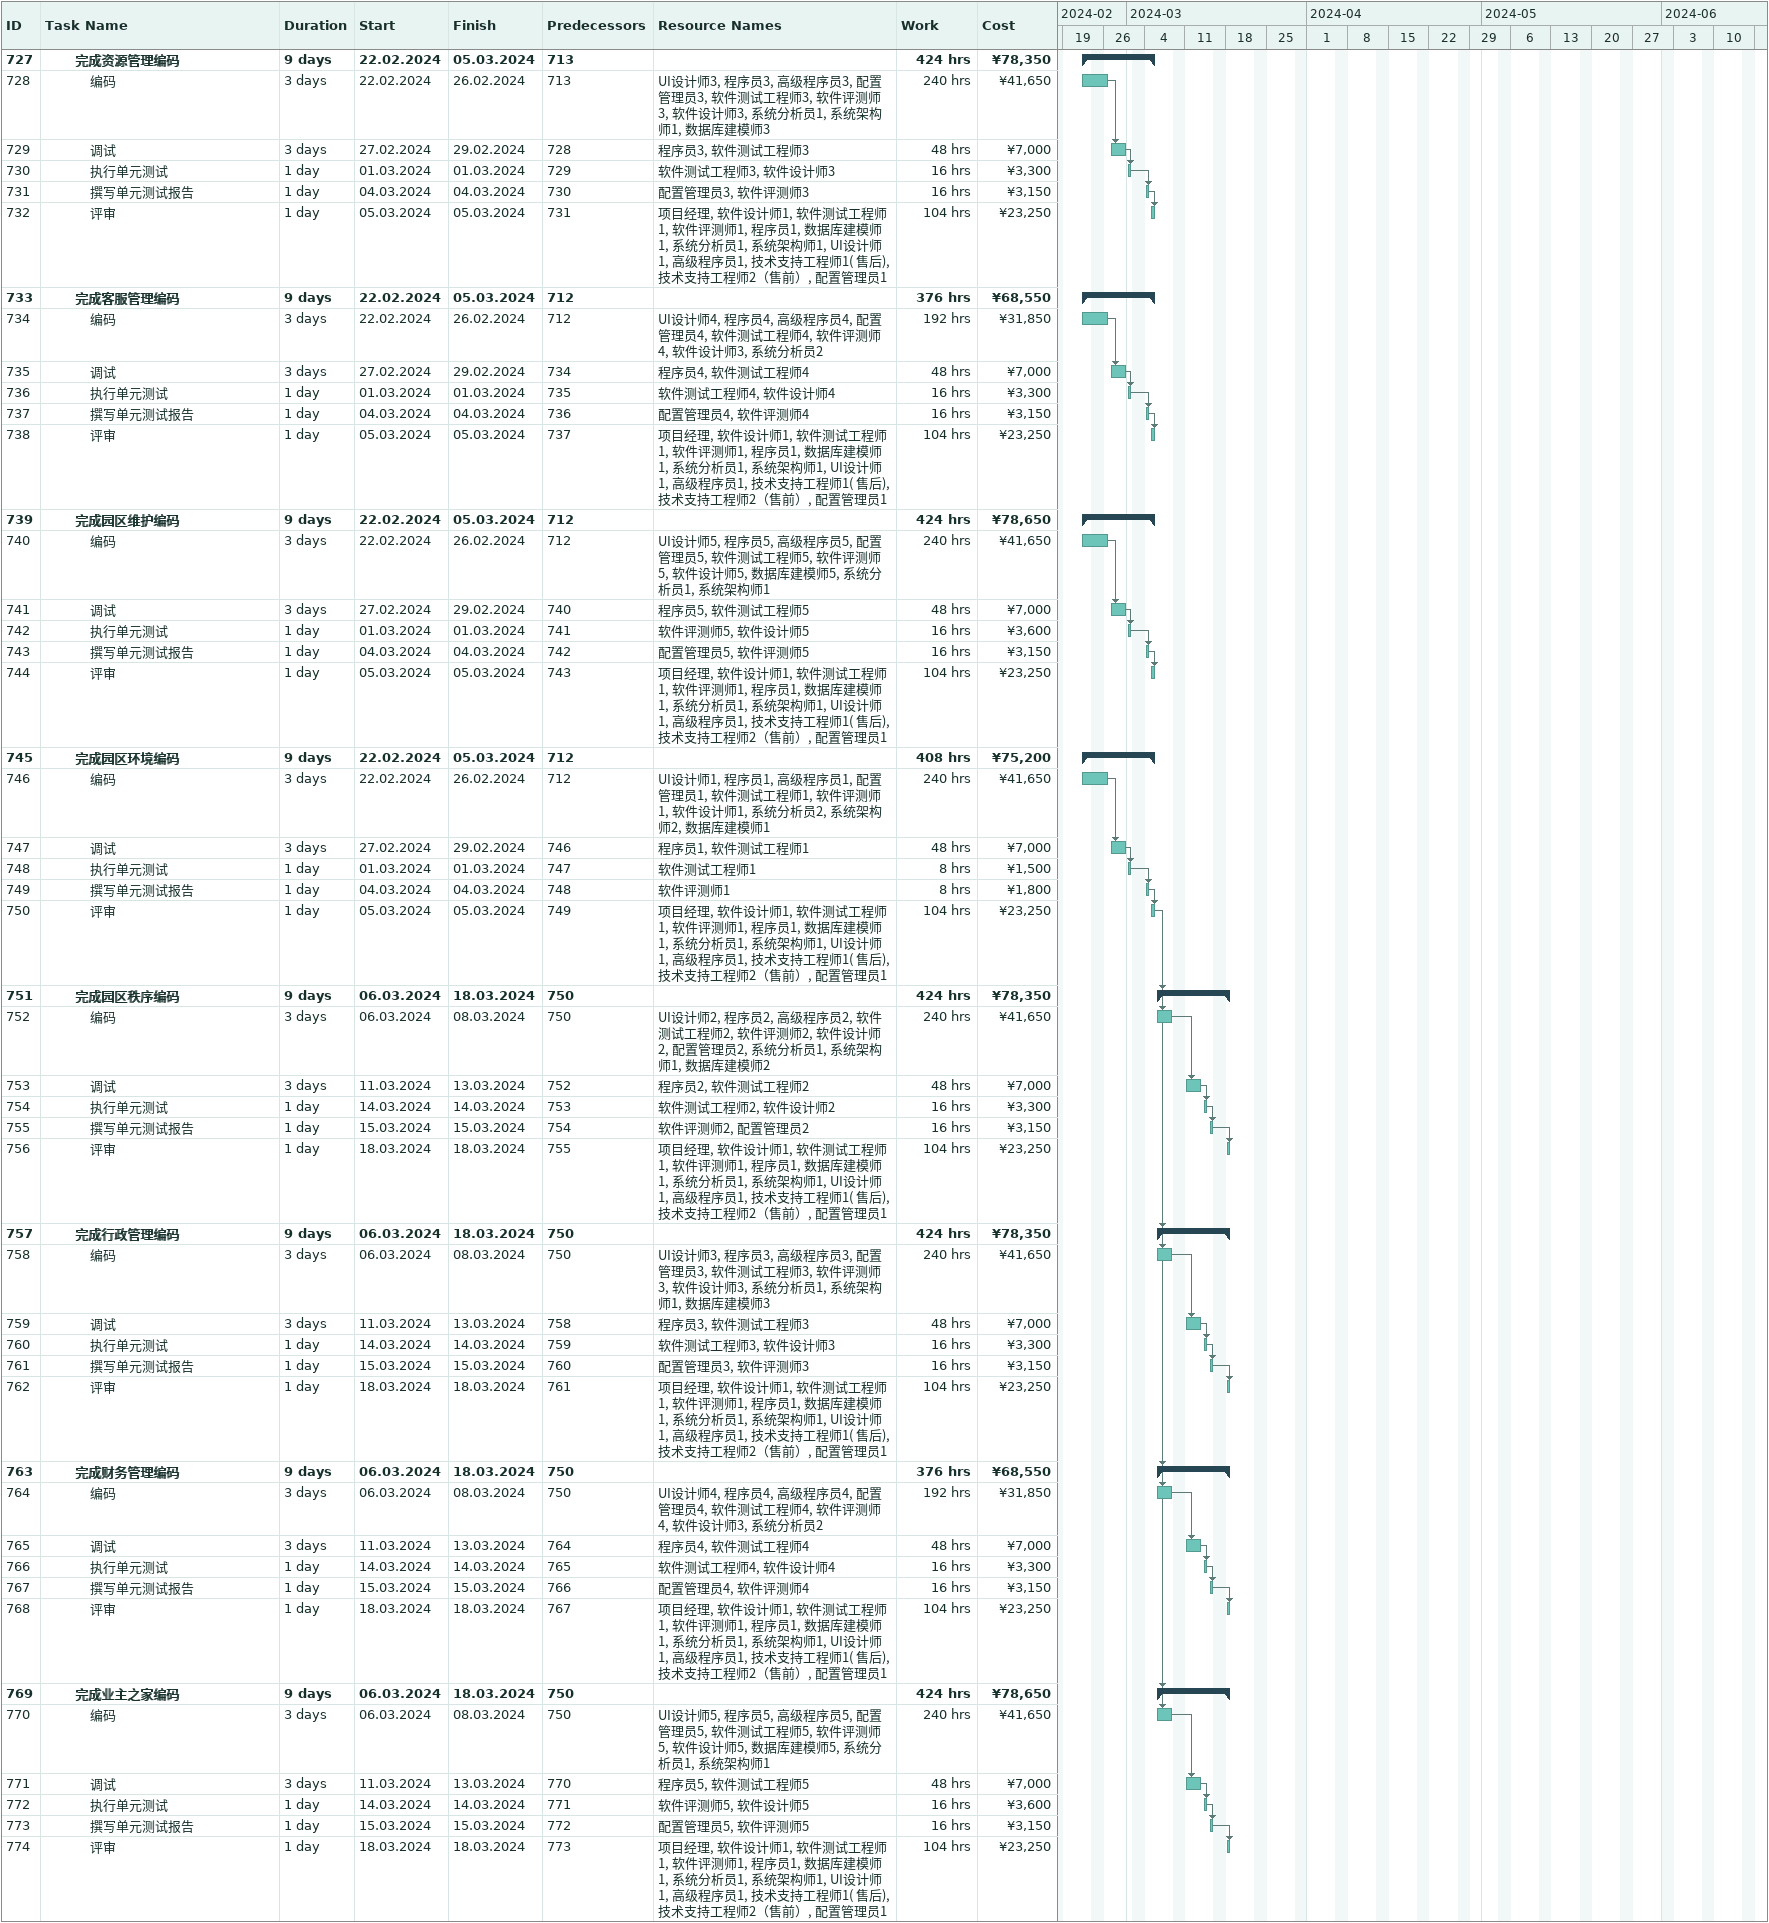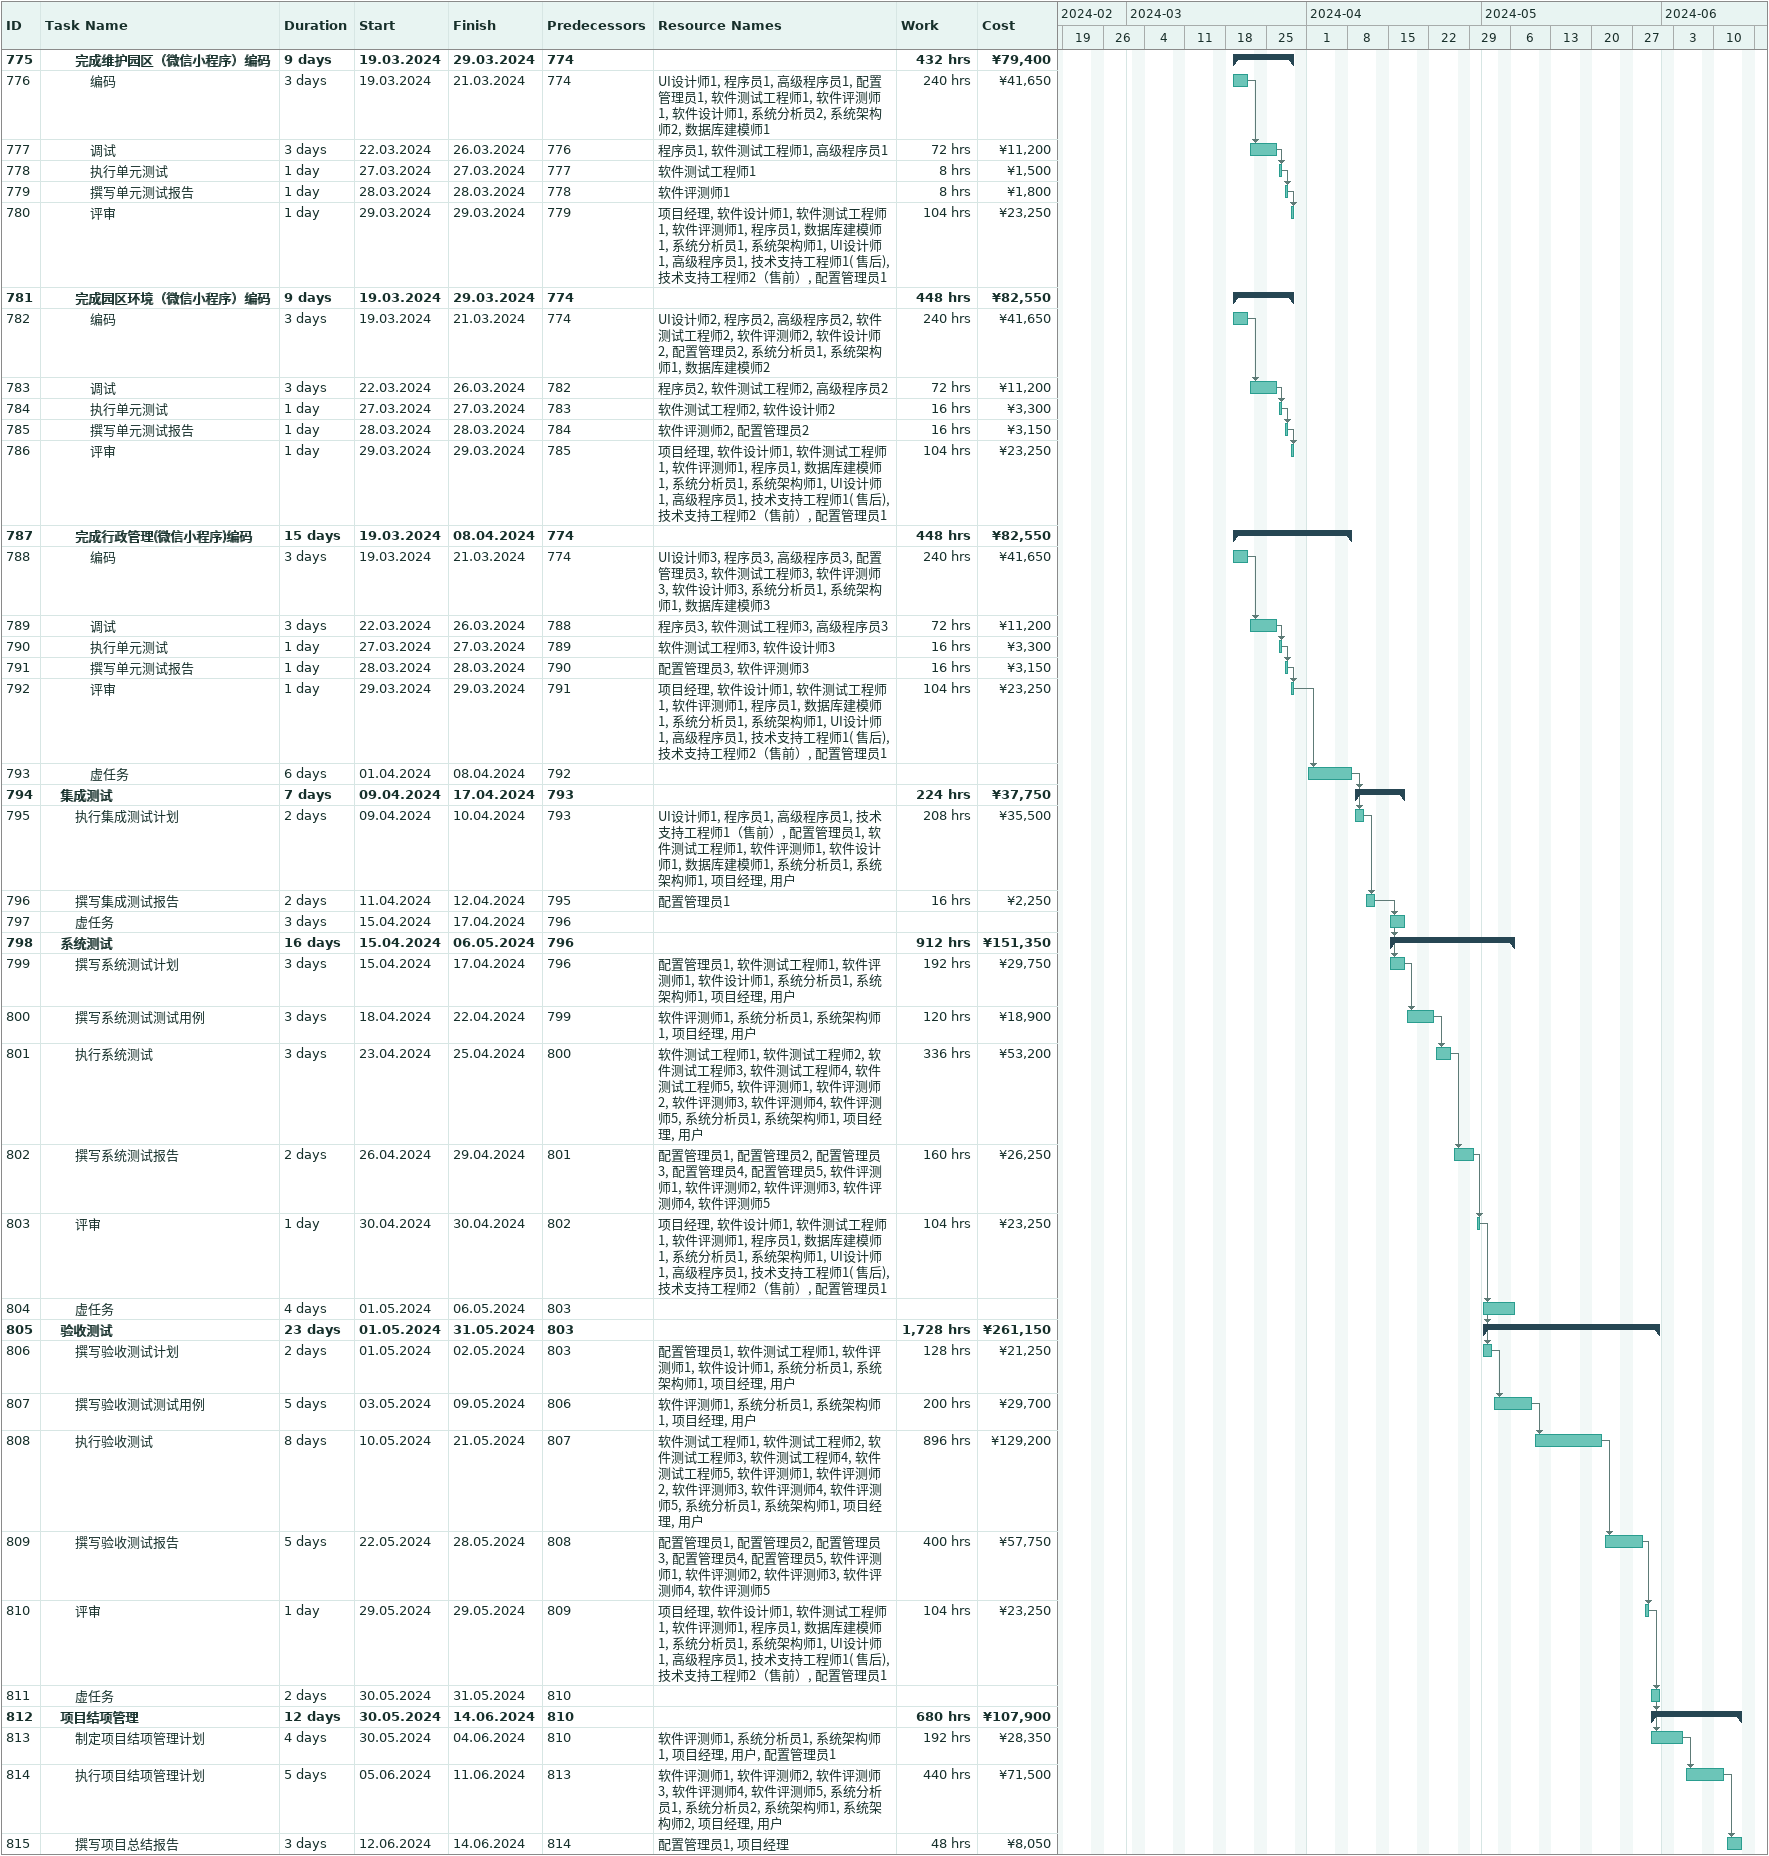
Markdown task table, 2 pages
| ID | Level | Task | Duration | Start | Finish | Predecessors | Resources | Work (h) | Cost (¥) |
|---|---|---|---|---|---|---|---|---|---|
| 727 | 3 | **完成资源管理编码** | 9d | 2024-02-22 | 2024-03-05 | 713 |  | 424 | 78350 |
| 728 | 4 | 编码 | 3d | 2024-02-22 | 2024-02-26 | 713 | UI设计师3, 程序员3, 高级程序员3, 配置管理员3, 软件测试工程师3, 软件评测师3, 软件设计师3, 系统分析员1, 系统架构师1, 数据库建模师3 | 240 | 41650 |
| 729 | 4 | 调试 | 3d | 2024-02-27 | 2024-02-29 | 728 | 程序员3, 软件测试工程师3 | 48 | 7000 |
| 730 | 4 | 执行单元测试 | 1d | 2024-03-01 | 2024-03-01 | 729 | 软件测试工程师3, 软件设计师3 | 16 | 3300 |
| 731 | 4 | 撰写单元测试报告 | 1d | 2024-03-04 | 2024-03-04 | 730 | 配置管理员3, 软件评测师3 | 16 | 3150 |
| 732 | 4 | 评审 | 1d | 2024-03-05 | 2024-03-05 | 731 | 项目经理, 软件设计师1, 软件测试工程师1, 软件评测师1, 程序员1, 数据库建模师1, 系统分析员1, 系统架构师1, UI设计师1, 高级程序员1, 技术支持工程师1( 售后), 技术支持工程师2（售前）, 配置管理员1 | 104 | 23250 |
| 733 | 3 | **完成客服管理编码** | 9d | 2024-02-22 | 2024-03-05 | 712 |  | 376 | 68550 |
| 734 | 4 | 编码 | 3d | 2024-02-22 | 2024-02-26 | 712 | UI设计师4, 程序员4, 高级程序员4, 配置管理员4, 软件测试工程师4, 软件评测师4, 软件设计师3, 系统分析员2 | 192 | 31850 |
| 735 | 4 | 调试 | 3d | 2024-02-27 | 2024-02-29 | 734 | 程序员4, 软件测试工程师4 | 48 | 7000 |
| 736 | 4 | 执行单元测试 | 1d | 2024-03-01 | 2024-03-01 | 735 | 软件测试工程师4, 软件设计师4 | 16 | 3300 |
| 737 | 4 | 撰写单元测试报告 | 1d | 2024-03-04 | 2024-03-04 | 736 | 配置管理员4, 软件评测师4 | 16 | 3150 |
| 738 | 4 | 评审 | 1d | 2024-03-05 | 2024-03-05 | 737 | 项目经理, 软件设计师1, 软件测试工程师1, 软件评测师1, 程序员1, 数据库建模师1, 系统分析员1, 系统架构师1, UI设计师1, 高级程序员1, 技术支持工程师1( 售后), 技术支持工程师2（售前）, 配置管理员1 | 104 | 23250 |
| 739 | 3 | **完成园区维护编码** | 9d | 2024-02-22 | 2024-03-05 | 712 |  | 424 | 78650 |
| 740 | 4 | 编码 | 3d | 2024-02-22 | 2024-02-26 | 712 | UI设计师5, 程序员5, 高级程序员5, 配置管理员5, 软件测试工程师5, 软件评测师5, 软件设计师5, 数据库建模师5, 系统分析员1, 系统架构师1 | 240 | 41650 |
| 741 | 4 | 调试 | 3d | 2024-02-27 | 2024-02-29 | 740 | 程序员5, 软件测试工程师5 | 48 | 7000 |
| 742 | 4 | 执行单元测试 | 1d | 2024-03-01 | 2024-03-01 | 741 | 软件评测师5, 软件设计师5 | 16 | 3600 |
| 743 | 4 | 撰写单元测试报告 | 1d | 2024-03-04 | 2024-03-04 | 742 | 配置管理员5, 软件评测师5 | 16 | 3150 |
| 744 | 4 | 评审 | 1d | 2024-03-05 | 2024-03-05 | 743 | 项目经理, 软件设计师1, 软件测试工程师1, 软件评测师1, 程序员1, 数据库建模师1, 系统分析员1, 系统架构师1, UI设计师1, 高级程序员1, 技术支持工程师1( 售后), 技术支持工程师2（售前）, 配置管理员1 | 104 | 23250 |
| 745 | 3 | **完成园区环境编码** | 9d | 2024-02-22 | 2024-03-05 | 712 |  | 408 | 75200 |
| 746 | 4 | 编码 | 3d | 2024-02-22 | 2024-02-26 | 712 | UI设计师1, 程序员1, 高级程序员1, 配置管理员1, 软件测试工程师1, 软件评测师1, 软件设计师1, 系统分析员2, 系统架构师2, 数据库建模师1 | 240 | 41650 |
| 747 | 4 | 调试 | 3d | 2024-02-27 | 2024-02-29 | 746 | 程序员1, 软件测试工程师1 | 48 | 7000 |
| 748 | 4 | 执行单元测试 | 1d | 2024-03-01 | 2024-03-01 | 747 | 软件测试工程师1 | 8 | 1500 |
| 749 | 4 | 撰写单元测试报告 | 1d | 2024-03-04 | 2024-03-04 | 748 | 软件评测师1 | 8 | 1800 |
| 750 | 4 | 评审 | 1d | 2024-03-05 | 2024-03-05 | 749 | 项目经理, 软件设计师1, 软件测试工程师1, 软件评测师1, 程序员1, 数据库建模师1, 系统分析员1, 系统架构师1, UI设计师1, 高级程序员1, 技术支持工程师1( 售后), 技术支持工程师2（售前）, 配置管理员1 | 104 | 23250 |
| 751 | 3 | **完成园区秩序编码** | 9d | 2024-03-06 | 2024-03-18 | 750 |  | 424 | 78350 |
| 752 | 4 | 编码 | 3d | 2024-03-06 | 2024-03-08 | 750 | UI设计师2, 程序员2, 高级程序员2, 软件测试工程师2, 软件评测师2, 软件设计师2, 配置管理员2, 系统分析员1, 系统架构师1, 数据库建模师2 | 240 | 41650 |
| 753 | 4 | 调试 | 3d | 2024-03-11 | 2024-03-13 | 752 | 程序员2, 软件测试工程师2 | 48 | 7000 |
| 754 | 4 | 执行单元测试 | 1d | 2024-03-14 | 2024-03-14 | 753 | 软件测试工程师2, 软件设计师2 | 16 | 3300 |
| 755 | 4 | 撰写单元测试报告 | 1d | 2024-03-15 | 2024-03-15 | 754 | 软件评测师2, 配置管理员2 | 16 | 3150 |
| 756 | 4 | 评审 | 1d | 2024-03-18 | 2024-03-18 | 755 | 项目经理, 软件设计师1, 软件测试工程师1, 软件评测师1, 程序员1, 数据库建模师1, 系统分析员1, 系统架构师1, UI设计师1, 高级程序员1, 技术支持工程师1( 售后), 技术支持工程师2（售前）, 配置管理员1 | 104 | 23250 |
| 757 | 3 | **完成行政管理编码** | 9d | 2024-03-06 | 2024-03-18 | 750 |  | 424 | 78350 |
| 758 | 4 | 编码 | 3d | 2024-03-06 | 2024-03-08 | 750 | UI设计师3, 程序员3, 高级程序员3, 配置管理员3, 软件测试工程师3, 软件评测师3, 软件设计师3, 系统分析员1, 系统架构师1, 数据库建模师3 | 240 | 41650 |
| 759 | 4 | 调试 | 3d | 2024-03-11 | 2024-03-13 | 758 | 程序员3, 软件测试工程师3 | 48 | 7000 |
| 760 | 4 | 执行单元测试 | 1d | 2024-03-14 | 2024-03-14 | 759 | 软件测试工程师3, 软件设计师3 | 16 | 3300 |
| 761 | 4 | 撰写单元测试报告 | 1d | 2024-03-15 | 2024-03-15 | 760 | 配置管理员3, 软件评测师3 | 16 | 3150 |
| 762 | 4 | 评审 | 1d | 2024-03-18 | 2024-03-18 | 761 | 项目经理, 软件设计师1, 软件测试工程师1, 软件评测师1, 程序员1, 数据库建模师1, 系统分析员1, 系统架构师1, UI设计师1, 高级程序员1, 技术支持工程师1( 售后), 技术支持工程师2（售前）, 配置管理员1 | 104 | 23250 |
| 763 | 3 | **完成财务管理编码** | 9d | 2024-03-06 | 2024-03-18 | 750 |  | 376 | 68550 |
| 764 | 4 | 编码 | 3d | 2024-03-06 | 2024-03-08 | 750 | UI设计师4, 程序员4, 高级程序员4, 配置管理员4, 软件测试工程师4, 软件评测师4, 软件设计师3, 系统分析员2 | 192 | 31850 |
| 765 | 4 | 调试 | 3d | 2024-03-11 | 2024-03-13 | 764 | 程序员4, 软件测试工程师4 | 48 | 7000 |
| 766 | 4 | 执行单元测试 | 1d | 2024-03-14 | 2024-03-14 | 765 | 软件测试工程师4, 软件设计师4 | 16 | 3300 |
| 767 | 4 | 撰写单元测试报告 | 1d | 2024-03-15 | 2024-03-15 | 766 | 配置管理员4, 软件评测师4 | 16 | 3150 |
| 768 | 4 | 评审 | 1d | 2024-03-18 | 2024-03-18 | 767 | 项目经理, 软件设计师1, 软件测试工程师1, 软件评测师1, 程序员1, 数据库建模师1, 系统分析员1, 系统架构师1, UI设计师1, 高级程序员1, 技术支持工程师1( 售后), 技术支持工程师2（售前）, 配置管理员1 | 104 | 23250 |
| 769 | 3 | **完成业主之家编码** | 9d | 2024-03-06 | 2024-03-18 | 750 |  | 424 | 78650 |
| 770 | 4 | 编码 | 3d | 2024-03-06 | 2024-03-08 | 750 | UI设计师5, 程序员5, 高级程序员5, 配置管理员5, 软件测试工程师5, 软件评测师5, 软件设计师5, 数据库建模师5, 系统分析员1, 系统架构师1 | 240 | 41650 |
| 771 | 4 | 调试 | 3d | 2024-03-11 | 2024-03-13 | 770 | 程序员5, 软件测试工程师5 | 48 | 7000 |
| 772 | 4 | 执行单元测试 | 1d | 2024-03-14 | 2024-03-14 | 771 | 软件评测师5, 软件设计师5 | 16 | 3600 |
| 773 | 4 | 撰写单元测试报告 | 1d | 2024-03-15 | 2024-03-15 | 772 | 配置管理员5, 软件评测师5 | 16 | 3150 |
| 774 | 4 | 评审 | 1d | 2024-03-18 | 2024-03-18 | 773 | 项目经理, 软件设计师1, 软件测试工程师1, 软件评测师1, 程序员1, 数据库建模师1, 系统分析员1, 系统架构师1, UI设计师1, 高级程序员1, 技术支持工程师1( 售后), 技术支持工程师2（售前）, 配置管理员1 | 104 | 23250 |
| 775 | 3 | **完成维护园区（微信小程序）编码** | 9d | 2024-03-19 | 2024-03-29 | 774 |  | 432 | 79400 |
| 776 | 4 | 编码 | 3d | 2024-03-19 | 2024-03-21 | 774 | UI设计师1, 程序员1, 高级程序员1, 配置管理员1, 软件测试工程师1, 软件评测师1, 软件设计师1, 系统分析员2, 系统架构师2, 数据库建模师1 | 240 | 41650 |
| 777 | 4 | 调试 | 3d | 2024-03-22 | 2024-03-26 | 776 | 程序员1, 软件测试工程师1, 高级程序员1 | 72 | 11200 |
| 778 | 4 | 执行单元测试 | 1d | 2024-03-27 | 2024-03-27 | 777 | 软件测试工程师1 | 8 | 1500 |
| 779 | 4 | 撰写单元测试报告 | 1d | 2024-03-28 | 2024-03-28 | 778 | 软件评测师1 | 8 | 1800 |
| 780 | 4 | 评审 | 1d | 2024-03-29 | 2024-03-29 | 779 | 项目经理, 软件设计师1, 软件测试工程师1, 软件评测师1, 程序员1, 数据库建模师1, 系统分析员1, 系统架构师1, UI设计师1, 高级程序员1, 技术支持工程师1( 售后), 技术支持工程师2（售前）, 配置管理员1 | 104 | 23250 |
| 781 | 3 | **完成园区环境（微信小程序）编码** | 9d | 2024-03-19 | 2024-03-29 | 774 |  | 448 | 82550 |
| 782 | 4 | 编码 | 3d | 2024-03-19 | 2024-03-21 | 774 | UI设计师2, 程序员2, 高级程序员2, 软件测试工程师2, 软件评测师2, 软件设计师2, 配置管理员2, 系统分析员1, 系统架构师1, 数据库建模师2 | 240 | 41650 |
| 783 | 4 | 调试 | 3d | 2024-03-22 | 2024-03-26 | 782 | 程序员2, 软件测试工程师2, 高级程序员2 | 72 | 11200 |
| 784 | 4 | 执行单元测试 | 1d | 2024-03-27 | 2024-03-27 | 783 | 软件测试工程师2, 软件设计师2 | 16 | 3300 |
| 785 | 4 | 撰写单元测试报告 | 1d | 2024-03-28 | 2024-03-28 | 784 | 软件评测师2, 配置管理员2 | 16 | 3150 |
| 786 | 4 | 评审 | 1d | 2024-03-29 | 2024-03-29 | 785 | 项目经理, 软件设计师1, 软件测试工程师1, 软件评测师1, 程序员1, 数据库建模师1, 系统分析员1, 系统架构师1, UI设计师1, 高级程序员1, 技术支持工程师1( 售后), 技术支持工程师2（售前）, 配置管理员1 | 104 | 23250 |
| 787 | 3 | **完成行政管理(微信小程序)编码** | 15d | 2024-03-19 | 2024-04-08 | 774 |  | 448 | 82550 |
| 788 | 4 | 编码 | 3d | 2024-03-19 | 2024-03-21 | 774 | UI设计师3, 程序员3, 高级程序员3, 配置管理员3, 软件测试工程师3, 软件评测师3, 软件设计师3, 系统分析员1, 系统架构师1, 数据库建模师3 | 240 | 41650 |
| 789 | 4 | 调试 | 3d | 2024-03-22 | 2024-03-26 | 788 | 程序员3, 软件测试工程师3, 高级程序员3 | 72 | 11200 |
| 790 | 4 | 执行单元测试 | 1d | 2024-03-27 | 2024-03-27 | 789 | 软件测试工程师3, 软件设计师3 | 16 | 3300 |
| 791 | 4 | 撰写单元测试报告 | 1d | 2024-03-28 | 2024-03-28 | 790 | 配置管理员3, 软件评测师3 | 16 | 3150 |
| 792 | 4 | 评审 | 1d | 2024-03-29 | 2024-03-29 | 791 | 项目经理, 软件设计师1, 软件测试工程师1, 软件评测师1, 程序员1, 数据库建模师1, 系统分析员1, 系统架构师1, UI设计师1, 高级程序员1, 技术支持工程师1( 售后), 技术支持工程师2（售前）, 配置管理员1 | 104 | 23250 |
| 793 | 4 | 虚任务 | 6d | 2024-04-01 | 2024-04-08 | 792 |  |  |  |
| 794 | 2 | **集成测试** | 7d | 2024-04-09 | 2024-04-17 | 793 |  | 224 | 37750 |
| 795 | 3 | 执行集成测试计划 | 2d | 2024-04-09 | 2024-04-10 | 793 | UI设计师1, 程序员1, 高级程序员1, 技术支持工程师1（售前）, 配置管理员1, 软件测试工程师1, 软件评测师1, 软件设计师1, 数据库建模师1, 系统分析员1, 系统架构师1, 项目经理, 用户 | 208 | 35500 |
| 796 | 3 | 撰写集成测试报告 | 2d | 2024-04-11 | 2024-04-12 | 795 | 配置管理员1 | 16 | 2250 |
| 797 | 3 | 虚任务 | 3d | 2024-04-15 | 2024-04-17 | 796 |  |  |  |
| 798 | 2 | **系统测试** | 16d | 2024-04-15 | 2024-05-06 | 796 |  | 912 | 151350 |
| 799 | 3 | 撰写系统测试计划 | 3d | 2024-04-15 | 2024-04-17 | 796 | 配置管理员1, 软件测试工程师1, 软件评测师1, 软件设计师1, 系统分析员1, 系统架构师1, 项目经理, 用户 | 192 | 29750 |
| 800 | 3 | 撰写系统测试测试用例 | 3d | 2024-04-18 | 2024-04-22 | 799 | 软件评测师1, 系统分析员1, 系统架构师1, 项目经理, 用户 | 120 | 18900 |
| 801 | 3 | 执行系统测试 | 3d | 2024-04-23 | 2024-04-25 | 800 | 软件测试工程师1, 软件测试工程师2, 软件测试工程师3, 软件测试工程师4, 软件测试工程师5, 软件评测师1, 软件评测师2, 软件评测师3, 软件评测师4, 软件评测师5, 系统分析员1, 系统架构师1, 项目经理, 用户 | 336 | 53200 |
| 802 | 3 | 撰写系统测试报告 | 2d | 2024-04-26 | 2024-04-29 | 801 | 配置管理员1, 配置管理员2, 配置管理员3, 配置管理员4, 配置管理员5, 软件评测师1, 软件评测师2, 软件评测师3, 软件评测师4, 软件评测师5 | 160 | 26250 |
| 803 | 3 | 评审 | 1d | 2024-04-30 | 2024-04-30 | 802 | 项目经理, 软件设计师1, 软件测试工程师1, 软件评测师1, 程序员1, 数据库建模师1, 系统分析员1, 系统架构师1, UI设计师1, 高级程序员1, 技术支持工程师1( 售后), 技术支持工程师2（售前）, 配置管理员1 | 104 | 23250 |
| 804 | 3 | 虚任务 | 4d | 2024-05-01 | 2024-05-06 | 803 |  |  |  |
| 805 | 2 | **验收测试** | 23d | 2024-05-01 | 2024-05-31 | 803 |  | 1728 | 261150 |
| 806 | 3 | 撰写验收测试计划 | 2d | 2024-05-01 | 2024-05-02 | 803 | 配置管理员1, 软件测试工程师1, 软件评测师1, 软件设计师1, 系统分析员1, 系统架构师1, 项目经理, 用户 | 128 | 21250 |
| 807 | 3 | 撰写验收测试测试用例 | 5d | 2024-05-03 | 2024-05-09 | 806 | 软件评测师1, 系统分析员1, 系统架构师1, 项目经理, 用户 | 200 | 29700 |
| 808 | 3 | 执行验收测试 | 8d | 2024-05-10 | 2024-05-21 | 807 | 软件测试工程师1, 软件测试工程师2, 软件测试工程师3, 软件测试工程师4, 软件测试工程师5, 软件评测师1, 软件评测师2, 软件评测师3, 软件评测师4, 软件评测师5, 系统分析员1, 系统架构师1, 项目经理, 用户 | 896 | 129200 |
| 809 | 3 | 撰写验收测试报告 | 5d | 2024-05-22 | 2024-05-28 | 808 | 配置管理员1, 配置管理员2, 配置管理员3, 配置管理员4, 配置管理员5, 软件评测师1, 软件评测师2, 软件评测师3, 软件评测师4, 软件评测师5 | 400 | 57750 |
| 810 | 3 | 评审 | 1d | 2024-05-29 | 2024-05-29 | 809 | 项目经理, 软件设计师1, 软件测试工程师1, 软件评测师1, 程序员1, 数据库建模师1, 系统分析员1, 系统架构师1, UI设计师1, 高级程序员1, 技术支持工程师1( 售后), 技术支持工程师2（售前）, 配置管理员1 | 104 | 23250 |
| 811 | 3 | 虚任务 | 2d | 2024-05-30 | 2024-05-31 | 810 |  |  |  |
| 812 | 2 | **项目结项管理** | 12d | 2024-05-30 | 2024-06-14 | 810 |  | 680 | 107900 |
| 813 | 3 | 制定项目结项管理计划 | 4d | 2024-05-30 | 2024-06-04 | 810 | 软件评测师1, 系统分析员1, 系统架构师1, 项目经理, 用户, 配置管理员1 | 192 | 28350 |
| 814 | 3 | 执行项目结项管理计划 | 5d | 2024-06-05 | 2024-06-11 | 813 | 软件评测师1, 软件评测师2, 软件评测师3, 软件评测师4, 软件评测师5, 系统分析员1, 系统分析员2, 系统架构师1, 系统架构师2, 项目经理, 用户 | 440 | 71500 |
| 815 | 3 | 撰写项目总结报告 | 3d | 2024-06-12 | 2024-06-14 | 814 | 配置管理员1, 项目经理 | 48 | 8050 |
